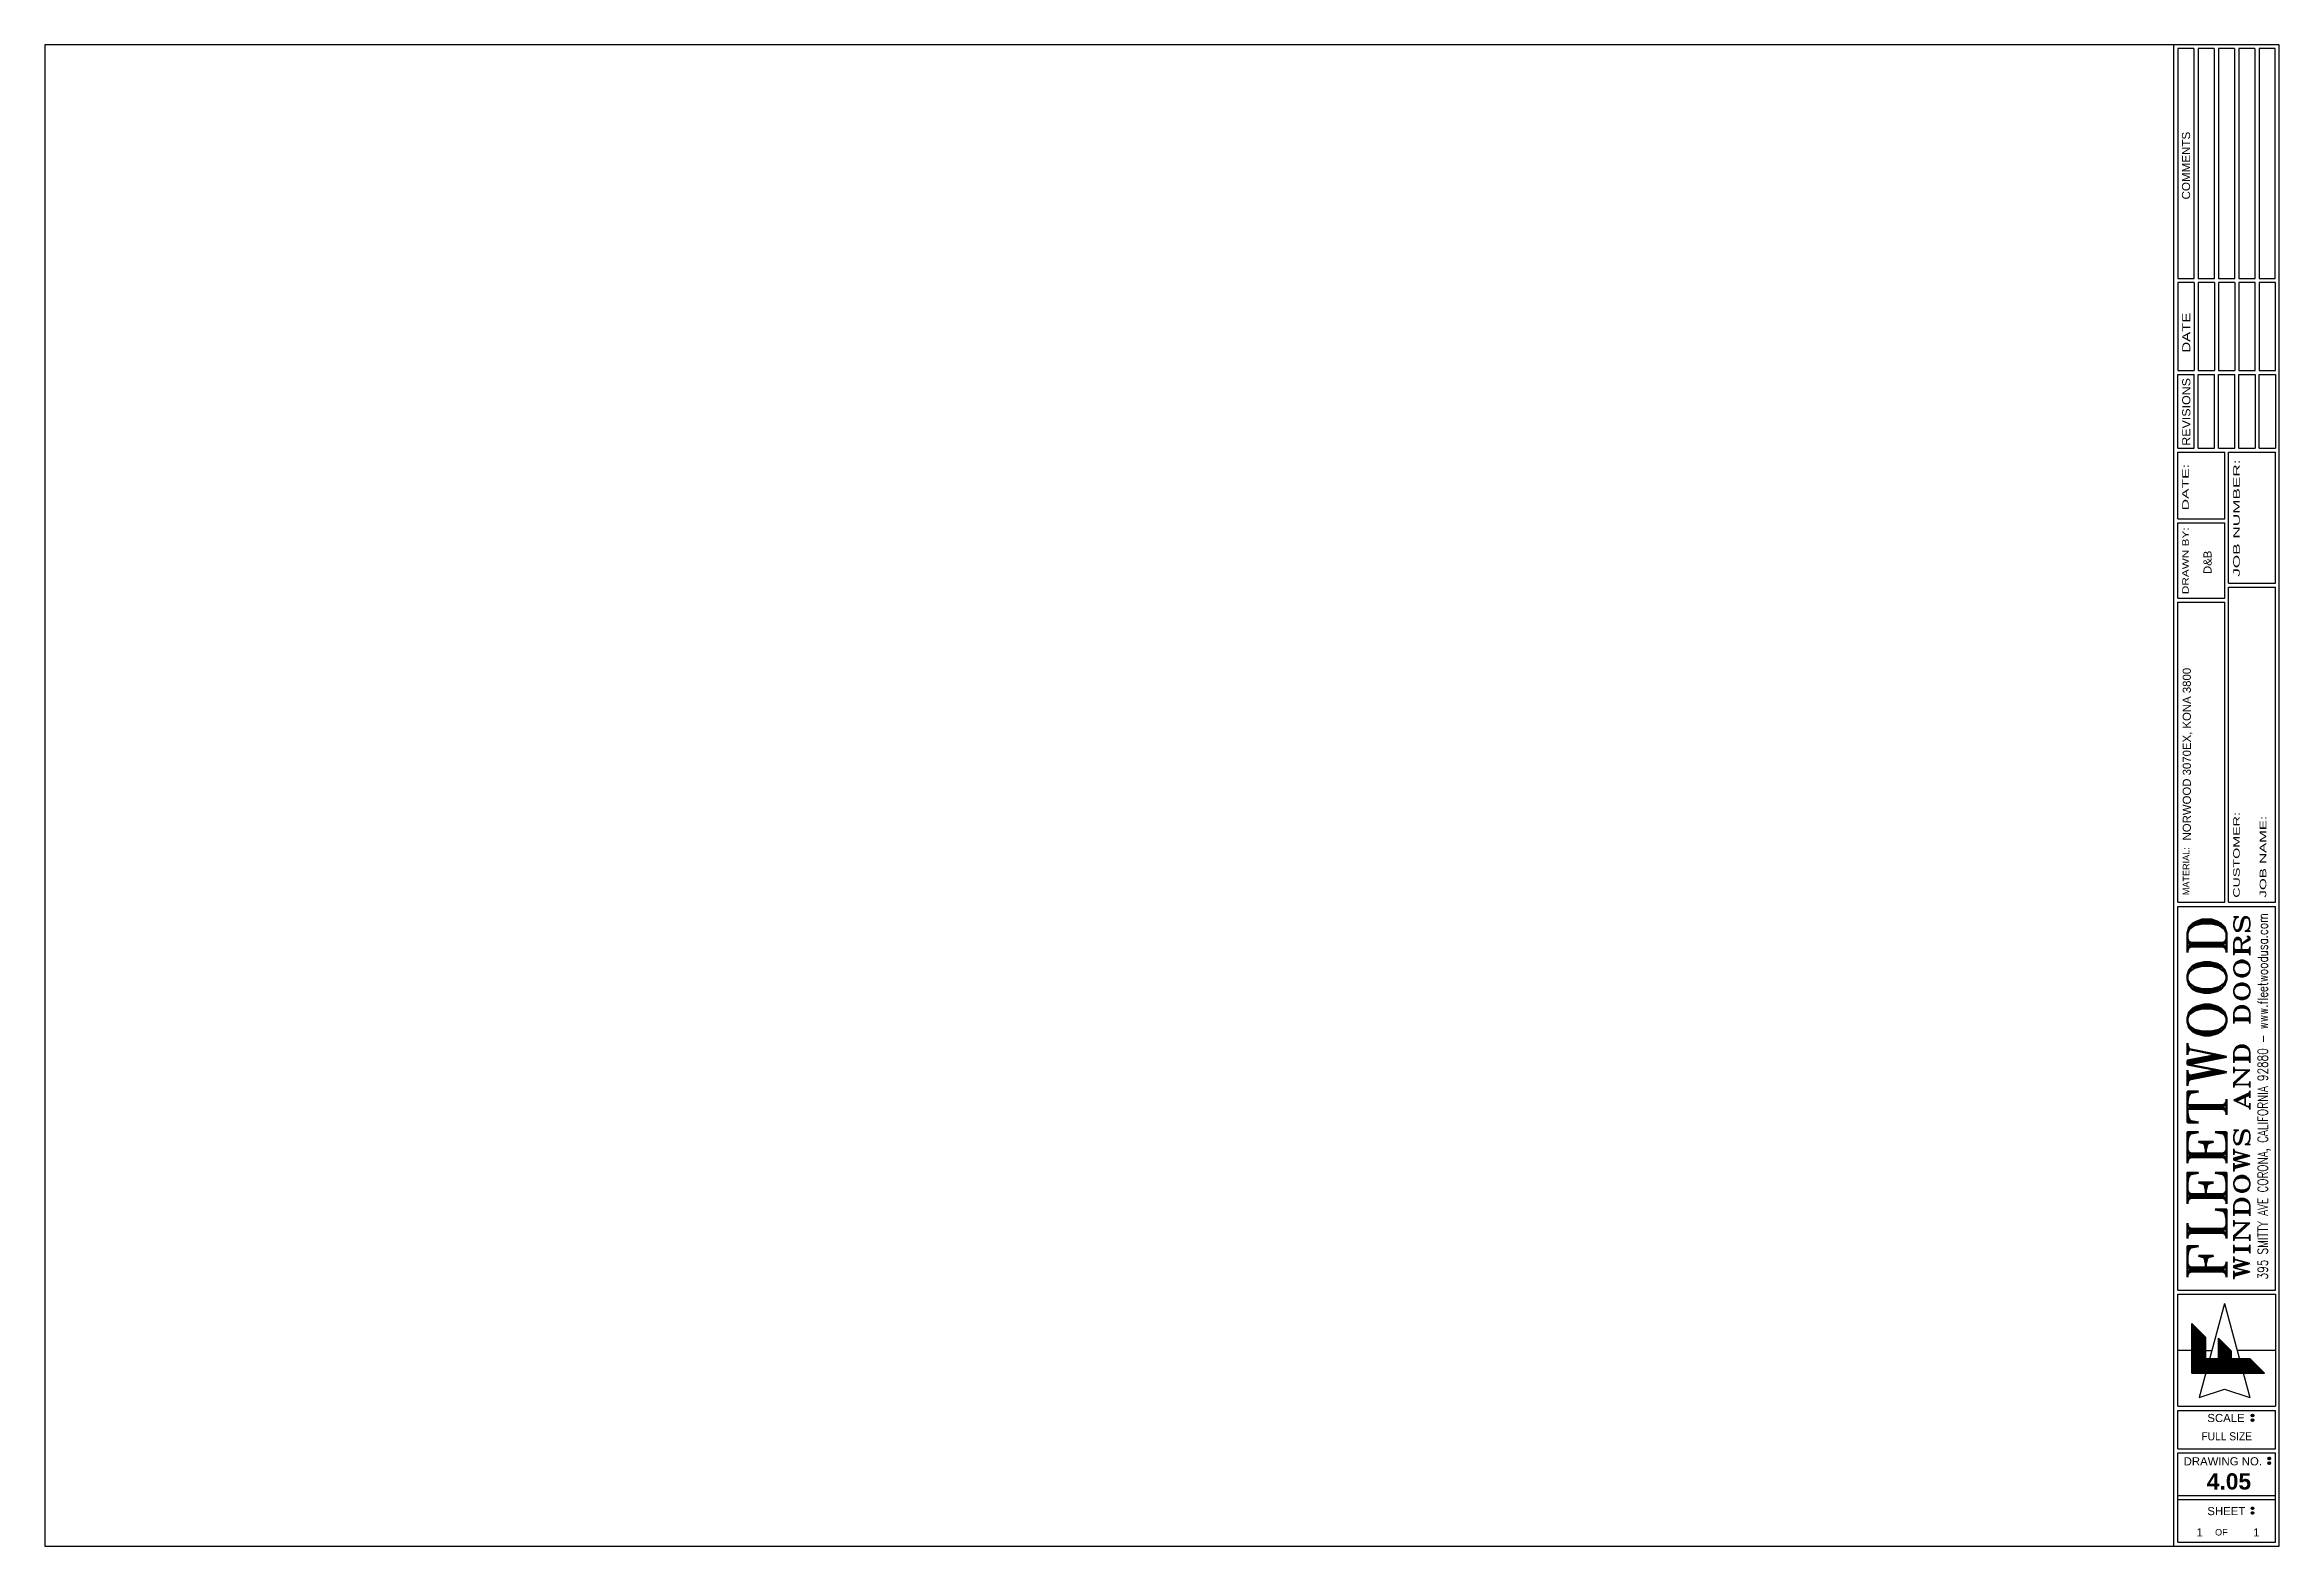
# Paper-space layout 'Layout1' of a CAD drawing. Extents: x 35.6 to 69.9, y -0.5 to 22.6.
import ezdxf
from ezdxf.enums import TextEntityAlignment as Align

# ---------------------------------------------------------------- set-up
doc = ezdxf.new("R2010")
doc.units = 0
doc.header["$MEASUREMENT"] = 0
doc.layers.get('0').update_dxf_attribs({"linetype": 'CONTINUOUS'})
doc.layers.add('AM_VIEWS', color=1, linetype='CONTINUOUS', lineweight=15, plot=False)
doc.layers.add('DIM', color=4, linetype='CONTINUOUS')
doc.layers.add('TEXT', color=7, linetype='CONTINUOUS')
doc.styles.add('ARIAL', font='arialbd.ttf')
doc.styles.add('ROMANT', font='romant.shx')
doc.styles.get("Standard").update_dxf_attribs({"font": 'arial.ttf'})

# ---------------------------------------------------------------- blocks, each defined once
blk = doc.blocks.new('*U4')
at = {"linetype": 'Continuous'}
for points in [[(69.425, 1.44), (69.43, 1.426), (69.43, 1.454)], [(69.43, 1.454), (69.445, 1.42), (69.445, 1.46)], [(69.445, 1.42), (69.43, 1.454), (69.43, 1.426)], [(69.445, 1.46), (69.459, 1.426), (69.459, 1.454)], [(69.459, 1.426), (69.445, 1.46), (69.445, 1.42)], [(69.465, 1.44), (69.459, 1.454), (69.459, 1.426)]]:
    blk.add_solid(points, dxfattribs=at)
blk = doc.blocks.new('*U5')
at = {"linetype": 'Continuous'}
for points in [[(69.425, 1.512), (69.43, 1.498), (69.43, 1.526)], [(69.43, 1.526), (69.445, 1.492), (69.445, 1.532)], [(69.445, 1.492), (69.43, 1.526), (69.43, 1.498)], [(69.445, 1.532), (69.459, 1.498), (69.459, 1.526)], [(69.459, 1.498), (69.445, 1.532), (69.445, 1.492)], [(69.465, 1.512), (69.459, 1.526), (69.459, 1.498)]]:
    blk.add_solid(points, dxfattribs=at)
blk = doc.blocks.new('*X6')
at = {"color": 0}
for p, q in [((68.729, 2.174), (69.089, 2.534)), ((68.73, 2.165), (69.094, 2.529)), ((68.733, 2.19), (69.083, 2.54)), ((68.741, 2.165), (69.1, 2.523)), ((68.752, 2.165), (69.105, 2.518)), ((68.763, 2.165), (69.111, 2.512)), ((68.774, 2.165), (69.116, 2.507)), ((68.785, 2.165), (69.118, 2.498)), ((68.796, 2.165), (69.118, 2.487)), ((68.807, 2.165), (69.118, 2.476)), ((68.818, 2.165), (69.118, 2.465)), ((68.829, 2.165), (69.118, 2.454)), ((68.841, 2.165), (69.118, 2.443)), ((68.852, 2.165), (69.118, 2.431)), ((68.863, 2.165), (69.118, 2.42)), ((68.874, 2.165), (69.118, 2.409)), ((69.118, 2.503), (68.923, 2.698)), ((68.923, 2.69), (68.929, 2.695)), ((68.923, 2.678), (68.934, 2.689)), ((69.118, 2.492), (68.923, 2.687)), ((68.923, 2.667), (68.94, 2.684)), ((68.923, 2.656), (68.945, 2.678)), ((69.118, 2.481), (68.923, 2.676)), ((68.923, 2.645), (68.951, 2.672)), ((68.923, 2.634), (68.956, 2.667)), ((69.118, 2.47), (68.923, 2.665)), ((68.923, 2.623), (68.962, 2.661)), ((68.923, 2.612), (68.967, 2.656)), ((69.118, 2.459), (68.923, 2.654)), ((68.923, 2.601), (68.973, 2.65)), ((68.923, 2.59), (68.978, 2.645)), ((69.118, 2.448), (68.923, 2.643)), ((68.923, 2.579), (68.984, 2.639)), ((68.923, 2.568), (68.989, 2.634)), ((69.118, 2.437), (68.923, 2.632)), ((68.923, 2.557), (68.995, 2.628)), ((68.923, 2.546), (69, 2.623)), ((69.118, 2.426), (68.923, 2.621)), ((68.923, 2.535), (69.006, 2.617)), ((68.923, 2.524), (69.011, 2.612)), ((69.118, 2.415), (68.923, 2.61)), ((68.923, 2.513), (69.017, 2.606)), ((68.923, 2.502), (69.022, 2.601)), ((69.118, 2.404), (68.923, 2.599)), ((68.923, 2.491), (69.028, 2.595)), ((68.923, 2.48), (69.034, 2.59)), ((69.118, 2.392), (68.923, 2.587)), ((68.923, 2.469), (69.039, 2.584)), ((68.923, 2.457), (69.045, 2.579)), ((69.289, 2.211), (68.923, 2.576)), ((68.923, 2.446), (69.05, 2.573)), ((68.923, 2.435), (69.056, 2.568)), ((69.293, 2.196), (68.923, 2.565)), ((68.923, 2.424), (69.061, 2.562)), ((68.923, 2.413), (69.067, 2.556)), ((69.297, 2.181), (68.923, 2.554)), ((68.923, 2.402), (69.072, 2.551)), ((68.923, 2.391), (69.078, 2.545)), ((69.301, 2.166), (68.923, 2.543)), ((69.291, 2.165), (68.923, 2.532)), ((69.28, 2.165), (68.923, 2.521)), ((69.269, 2.165), (68.923, 2.51)), ((69.258, 2.165), (68.923, 2.499)), ((69.247, 2.165), (68.923, 2.488)), ((69.236, 2.165), (68.923, 2.477)), ((69.225, 2.165), (68.923, 2.466)), ((69.214, 2.165), (68.923, 2.455)), ((69.203, 2.165), (68.923, 2.444)), ((69.192, 2.165), (68.923, 2.433)), ((69.181, 2.165), (68.923, 2.422)), ((69.17, 2.165), (68.923, 2.411)), ((68.728, 2.165), (68.727, 2.166)), ((68.739, 2.165), (68.729, 2.174)), ((68.75, 2.165), (68.731, 2.183)), ((68.761, 2.165), (68.734, 2.192)), ((68.772, 2.165), (68.736, 2.201)), ((68.737, 2.205), (68.916, 2.383)), ((68.783, 2.165), (68.738, 2.209)), ((68.741, 2.22), (68.905, 2.383)), ((68.794, 2.165), (68.741, 2.218)), ((68.805, 2.165), (68.743, 2.227)), ((68.745, 2.235), (68.894, 2.383)), ((68.816, 2.165), (68.745, 2.235)), ((68.827, 2.165), (68.748, 2.244)), ((68.749, 2.25), (68.883, 2.383)), ((68.838, 2.165), (68.75, 2.253)), ((68.849, 2.165), (68.752, 2.262)), ((68.753, 2.265), (68.872, 2.383)), ((68.86, 2.165), (68.755, 2.27)), ((68.757, 2.28), (68.861, 2.383)), ((68.871, 2.165), (68.757, 2.279)), ((68.882, 2.165), (68.759, 2.288)), ((68.761, 2.295), (68.849, 2.383)), ((68.893, 2.165), (68.762, 2.296)), ((68.904, 2.165), (68.764, 2.305)), ((68.765, 2.31), (68.838, 2.383)), ((68.915, 2.165), (68.766, 2.314)), ((68.769, 2.326), (68.827, 2.383)), ((68.927, 2.165), (68.769, 2.323)), ((68.938, 2.165), (68.771, 2.331)), ((68.773, 2.341), (68.816, 2.383)), ((68.949, 2.165), (68.773, 2.34)), ((68.96, 2.165), (68.776, 2.349)), ((68.778, 2.356), (68.805, 2.383)), ((68.971, 2.165), (68.778, 2.357)), ((68.982, 2.165), (68.78, 2.366)), ((68.782, 2.371), (68.794, 2.383)), ((68.993, 2.165), (68.783, 2.375)), ((69.004, 2.165), (68.785, 2.383)), ((69.015, 2.165), (68.796, 2.383)), ((69.026, 2.165), (68.807, 2.383)), ((69.037, 2.165), (68.818, 2.383)), ((69.048, 2.165), (68.829, 2.383)), ((69.059, 2.165), (68.84, 2.383)), ((69.07, 2.165), (68.851, 2.383)), ((69.081, 2.165), (68.862, 2.383)), ((69.092, 2.165), (68.873, 2.383)), ((69.103, 2.165), (68.884, 2.383)), ((68.885, 2.165), (69.118, 2.398)), ((69.114, 2.165), (68.895, 2.383)), ((68.896, 2.165), (69.118, 2.387)), ((69.125, 2.165), (68.907, 2.383)), ((68.907, 2.165), (69.126, 2.383)), ((69.136, 2.165), (68.918, 2.383)), ((68.918, 2.165), (69.137, 2.383)), ((69.159, 2.165), (68.923, 2.4)), ((69.147, 2.165), (68.923, 2.389)), ((68.929, 2.165), (69.148, 2.383)), ((68.94, 2.165), (69.159, 2.383)), ((68.951, 2.165), (69.17, 2.383)), ((68.962, 2.165), (69.181, 2.383)), ((68.973, 2.165), (69.192, 2.383)), ((68.984, 2.165), (69.203, 2.383)), ((68.995, 2.165), (69.214, 2.383)), ((69.006, 2.165), (69.225, 2.383)), ((69.017, 2.165), (69.236, 2.383)), ((69.028, 2.165), (69.243, 2.38)), ((69.039, 2.165), (69.246, 2.371)), ((69.05, 2.165), (69.248, 2.362)), ((69.062, 2.165), (69.251, 2.354)), ((69.073, 2.165), (69.253, 2.345)), ((69.084, 2.165), (69.255, 2.336)), ((69.095, 2.165), (69.258, 2.327)), ((69.106, 2.165), (69.26, 2.319)), ((69.117, 2.165), (69.262, 2.31)), ((69.285, 2.226), (69.127, 2.383)), ((69.128, 2.165), (69.265, 2.301)), ((69.281, 2.241), (69.139, 2.383)), ((69.139, 2.165), (69.267, 2.293)), ((69.277, 2.256), (69.15, 2.383)), ((69.15, 2.165), (69.269, 2.284)), ((69.273, 2.272), (69.161, 2.383)), ((69.161, 2.165), (69.272, 2.275)), ((69.269, 2.287), (69.172, 2.383)), ((69.172, 2.165), (69.274, 2.267)), ((69.264, 2.302), (69.183, 2.383)), ((69.183, 2.165), (69.276, 2.258)), ((69.26, 2.317), (69.194, 2.383)), ((69.194, 2.165), (69.279, 2.249)), ((69.256, 2.332), (69.205, 2.383)), ((69.205, 2.165), (69.281, 2.24)), ((69.252, 2.347), (69.216, 2.383)), ((69.216, 2.165), (69.283, 2.232)), ((69.248, 2.362), (69.227, 2.383)), ((69.227, 2.165), (69.286, 2.223)), ((69.244, 2.377), (69.238, 2.383)), ((69.238, 2.165), (69.288, 2.214)), ((69.249, 2.165), (69.29, 2.206)), ((69.26, 2.165), (69.293, 2.197)), ((69.271, 2.165), (69.295, 2.188)), ((69.282, 2.165), (69.297, 2.179)), ((69.294, 2.165), (69.3, 2.171))]:
    blk.add_line(p, q, dxfattribs=at)
blk = doc.blocks.new('*X7')
at = {"color": 0}
for p, q in [((68.513, 2.92), (68.515, 2.922)), ((68.722, 2.712), (68.513, 2.92)), ((68.513, 2.909), (68.52, 2.916)), ((68.513, 2.898), (68.526, 2.911)), ((68.722, 2.701), (68.513, 2.909)), ((68.513, 2.887), (68.532, 2.905)), ((68.513, 2.876), (68.537, 2.9)), ((68.722, 2.69), (68.513, 2.898)), ((68.513, 2.865), (68.543, 2.894)), ((68.513, 2.854), (68.548, 2.889)), ((68.722, 2.679), (68.513, 2.887)), ((68.513, 2.843), (68.554, 2.883)), ((68.513, 2.832), (68.559, 2.878)), ((68.722, 2.668), (68.513, 2.876)), ((68.513, 2.821), (68.565, 2.872)), ((68.513, 2.81), (68.57, 2.867)), ((68.722, 2.657), (68.513, 2.865)), ((68.513, 2.799), (68.576, 2.861)), ((68.513, 2.788), (68.581, 2.856)), ((68.722, 2.646), (68.513, 2.854)), ((68.513, 2.777), (68.587, 2.85)), ((68.513, 2.766), (68.592, 2.844)), ((68.722, 2.634), (68.513, 2.843)), ((68.513, 2.754), (68.598, 2.839)), ((68.513, 2.743), (68.603, 2.833)), ((68.722, 2.623), (68.513, 2.832)), ((68.513, 2.732), (68.609, 2.828)), ((68.513, 2.721), (68.614, 2.822)), ((68.722, 2.612), (68.513, 2.821)), ((68.513, 2.71), (68.62, 2.817)), ((68.513, 2.699), (68.625, 2.811)), ((68.722, 2.601), (68.513, 2.81)), ((68.513, 2.688), (68.631, 2.806)), ((68.513, 2.677), (68.636, 2.8)), ((68.722, 2.59), (68.513, 2.799)), ((68.513, 2.666), (68.642, 2.795)), ((68.513, 2.655), (68.648, 2.789)), ((68.722, 2.579), (68.513, 2.788)), ((68.513, 2.644), (68.653, 2.784)), ((68.513, 2.633), (68.659, 2.778)), ((68.722, 2.568), (68.513, 2.777)), ((68.513, 2.622), (68.664, 2.773)), ((68.513, 2.611), (68.67, 2.767)), ((68.722, 2.557), (68.513, 2.766)), ((68.513, 2.6), (68.675, 2.762)), ((68.513, 2.589), (68.681, 2.756)), ((68.722, 2.546), (68.513, 2.755)), ((68.513, 2.578), (68.686, 2.751)), ((68.513, 2.567), (68.692, 2.745)), ((68.722, 2.535), (68.513, 2.743)), ((68.513, 2.556), (68.697, 2.739)), ((68.513, 2.545), (68.703, 2.734)), ((68.722, 2.524), (68.513, 2.732)), ((68.513, 2.534), (68.708, 2.728)), ((68.513, 2.522), (68.714, 2.723)), ((68.722, 2.513), (68.513, 2.721)), ((68.513, 2.511), (68.719, 2.717)), ((68.722, 2.502), (68.513, 2.71)), ((68.513, 2.5), (68.722, 2.709)), ((68.722, 2.491), (68.513, 2.699)), ((68.513, 2.489), (68.722, 2.698)), ((68.722, 2.48), (68.513, 2.688)), ((68.513, 2.478), (68.722, 2.687)), ((68.722, 2.469), (68.513, 2.677)), ((68.513, 2.467), (68.722, 2.676)), ((68.722, 2.458), (68.513, 2.666)), ((68.513, 2.456), (68.722, 2.665)), ((68.722, 2.447), (68.513, 2.655)), ((68.513, 2.445), (68.722, 2.654)), ((68.722, 2.436), (68.513, 2.644)), ((68.513, 2.434), (68.722, 2.642)), ((68.722, 2.425), (68.513, 2.633)), ((68.513, 2.423), (68.722, 2.631)), ((68.722, 2.414), (68.513, 2.622)), ((68.513, 2.412), (68.722, 2.62)), ((68.722, 2.402), (68.513, 2.611)), ((68.513, 2.401), (68.722, 2.609)), ((68.722, 2.391), (68.513, 2.6)), ((68.513, 2.39), (68.722, 2.598)), ((68.771, 2.331), (68.513, 2.589)), ((68.513, 2.379), (68.722, 2.587)), ((68.769, 2.323), (68.513, 2.578)), ((68.513, 2.368), (68.722, 2.576)), ((68.766, 2.314), (68.513, 2.567)), ((68.513, 2.357), (68.722, 2.565)), ((68.764, 2.305), (68.513, 2.556)), ((68.513, 2.346), (68.722, 2.554)), ((68.762, 2.296), (68.513, 2.545)), ((68.513, 2.335), (68.722, 2.543)), ((68.759, 2.288), (68.513, 2.534)), ((68.513, 2.324), (68.722, 2.532)), ((68.757, 2.279), (68.513, 2.522)), ((68.513, 2.313), (68.722, 2.521)), ((68.755, 2.27), (68.513, 2.511)), ((68.513, 2.301), (68.722, 2.51)), ((68.752, 2.262), (68.513, 2.5)), ((68.513, 2.29), (68.722, 2.499)), ((68.75, 2.253), (68.513, 2.489)), ((68.513, 2.279), (68.722, 2.488)), ((68.748, 2.244), (68.513, 2.478)), ((68.513, 2.268), (68.722, 2.477)), ((68.745, 2.235), (68.513, 2.467)), ((68.513, 2.257), (68.722, 2.466)), ((68.743, 2.227), (68.513, 2.456)), ((68.513, 2.246), (68.722, 2.455)), ((68.741, 2.218), (68.513, 2.445)), ((68.513, 2.235), (68.722, 2.444)), ((68.738, 2.209), (68.513, 2.434)), ((68.513, 2.224), (68.722, 2.433)), ((68.736, 2.201), (68.513, 2.423)), ((68.513, 2.213), (68.722, 2.422)), ((68.734, 2.192), (68.513, 2.412)), ((68.513, 2.202), (68.722, 2.41)), ((68.731, 2.183), (68.513, 2.401)), ((68.513, 2.191), (68.722, 2.399)), ((68.729, 2.174), (68.513, 2.39)), ((68.513, 2.18), (68.722, 2.388)), ((68.513, 2.169), (68.728, 2.383)), ((68.727, 2.166), (68.513, 2.379)), ((68.717, 2.165), (68.513, 2.368)), ((68.706, 2.165), (68.513, 2.357)), ((68.694, 2.165), (68.513, 2.346)), ((68.683, 2.165), (68.513, 2.335)), ((68.672, 2.165), (68.513, 2.324)), ((68.661, 2.165), (68.513, 2.313)), ((68.65, 2.165), (68.513, 2.302)), ((68.639, 2.165), (68.513, 2.29)), ((68.628, 2.165), (68.513, 2.279)), ((68.617, 2.165), (68.513, 2.268)), ((68.606, 2.165), (68.513, 2.257)), ((68.595, 2.165), (68.513, 2.246)), ((68.584, 2.165), (68.513, 2.235)), ((68.573, 2.165), (68.513, 2.224)), ((68.562, 2.165), (68.513, 2.213)), ((68.551, 2.165), (68.513, 2.202)), ((68.54, 2.165), (68.513, 2.191)), ((68.529, 2.165), (68.513, 2.18)), ((68.518, 2.165), (68.513, 2.169)), ((68.52, 2.165), (68.739, 2.383)), ((68.531, 2.165), (68.75, 2.383)), ((68.542, 2.165), (68.761, 2.383)), ((68.553, 2.165), (68.772, 2.383)), ((68.564, 2.165), (68.783, 2.383)), ((68.575, 2.165), (68.782, 2.371)), ((68.586, 2.165), (68.778, 2.356)), ((68.597, 2.165), (68.773, 2.341)), ((68.609, 2.165), (68.769, 2.326)), ((68.62, 2.165), (68.765, 2.31)), ((68.631, 2.165), (68.761, 2.295)), ((68.642, 2.165), (68.757, 2.28)), ((68.653, 2.165), (68.753, 2.265)), ((68.664, 2.165), (68.749, 2.25)), ((68.675, 2.165), (68.745, 2.235)), ((68.686, 2.165), (68.741, 2.22)), ((68.697, 2.165), (68.737, 2.205)), ((68.708, 2.165), (68.733, 2.19)), ((68.719, 2.165), (68.729, 2.174)), ((68.773, 2.34), (68.73, 2.383)), ((68.776, 2.349), (68.741, 2.383)), ((68.778, 2.357), (68.752, 2.383)), ((68.78, 2.366), (68.763, 2.383)), ((68.783, 2.375), (68.774, 2.383)), ((68.785, 2.383), (68.785, 2.383))]:
    blk.add_line(p, q, dxfattribs=at)
blk = doc.blocks.new('*X8')
at = {"color": 0}
for p, q in [((69.243, 2.38), (69.247, 2.383)), ((69.457, 2.165), (69.244, 2.377)), ((69.246, 2.371), (69.258, 2.383)), ((69.248, 2.362), (69.269, 2.383)), ((69.446, 2.165), (69.248, 2.362)), ((69.468, 2.165), (69.249, 2.383)), ((69.251, 2.354), (69.28, 2.383)), ((69.435, 2.165), (69.252, 2.347)), ((69.253, 2.345), (69.291, 2.383)), ((69.255, 2.336), (69.302, 2.383)), ((69.424, 2.165), (69.256, 2.332)), ((69.258, 2.327), (69.314, 2.383)), ((69.479, 2.165), (69.26, 2.383)), ((69.26, 2.319), (69.325, 2.383)), ((69.413, 2.165), (69.26, 2.317)), ((69.262, 2.31), (69.336, 2.383)), ((69.402, 2.165), (69.264, 2.302)), ((69.265, 2.301), (69.347, 2.383)), ((69.267, 2.293), (69.358, 2.383)), ((69.269, 2.284), (69.369, 2.383)), ((69.391, 2.165), (69.269, 2.287)), ((69.49, 2.165), (69.271, 2.383)), ((69.272, 2.275), (69.38, 2.383)), ((69.38, 2.165), (69.273, 2.272)), ((69.274, 2.267), (69.391, 2.383)), ((69.276, 2.258), (69.402, 2.383)), ((69.368, 2.165), (69.277, 2.256)), ((69.279, 2.249), (69.412, 2.382)), ((69.281, 2.24), (69.417, 2.377)), ((69.357, 2.165), (69.281, 2.241)), ((69.501, 2.165), (69.282, 2.383)), ((69.283, 2.232), (69.423, 2.371)), ((69.346, 2.165), (69.285, 2.226)), ((69.286, 2.223), (69.428, 2.366)), ((69.288, 2.214), (69.434, 2.36)), ((69.335, 2.165), (69.289, 2.211)), ((69.29, 2.206), (69.439, 2.355)), ((69.512, 2.165), (69.293, 2.383)), ((69.293, 2.197), (69.445, 2.349)), ((69.324, 2.165), (69.293, 2.196)), ((69.295, 2.188), (69.45, 2.344)), ((69.297, 2.179), (69.456, 2.338)), ((69.313, 2.165), (69.297, 2.181)), ((69.3, 2.171), (69.461, 2.333)), ((69.302, 2.165), (69.301, 2.166)), ((69.523, 2.165), (69.304, 2.383)), ((69.305, 2.165), (69.467, 2.327)), ((69.534, 2.165), (69.315, 2.383)), ((69.316, 2.165), (69.473, 2.322)), ((69.545, 2.165), (69.326, 2.383)), ((69.327, 2.165), (69.478, 2.316)), ((69.556, 2.165), (69.337, 2.383)), ((69.338, 2.165), (69.484, 2.31)), ((69.567, 2.165), (69.348, 2.383)), ((69.349, 2.165), (69.489, 2.305)), ((69.578, 2.165), (69.36, 2.383)), ((69.36, 2.165), (69.495, 2.299)), ((69.589, 2.165), (69.371, 2.383)), ((69.371, 2.165), (69.5, 2.294)), ((69.6, 2.165), (69.382, 2.383)), ((69.382, 2.165), (69.506, 2.288)), ((69.612, 2.165), (69.393, 2.383)), ((69.393, 2.165), (69.511, 2.283)), ((69.623, 2.165), (69.404, 2.383)), ((69.404, 2.165), (69.517, 2.277)), ((69.415, 2.165), (69.522, 2.272)), ((69.426, 2.165), (69.528, 2.266)), ((69.437, 2.165), (69.533, 2.261)), ((69.448, 2.165), (69.539, 2.255)), ((69.459, 2.165), (69.544, 2.25)), ((69.47, 2.165), (69.55, 2.244)), ((69.481, 2.165), (69.555, 2.239)), ((69.492, 2.165), (69.561, 2.233)), ((69.503, 2.165), (69.566, 2.228)), ((69.514, 2.165), (69.572, 2.222)), ((69.526, 2.165), (69.577, 2.217)), ((69.537, 2.165), (69.583, 2.211)), ((69.548, 2.165), (69.589, 2.205)), ((69.559, 2.165), (69.594, 2.2)), ((69.57, 2.165), (69.6, 2.194)), ((69.581, 2.165), (69.605, 2.189)), ((69.592, 2.165), (69.611, 2.183)), ((69.603, 2.165), (69.616, 2.178)), ((69.614, 2.165), (69.622, 2.172)), ((69.625, 2.165), (69.627, 2.167))]:
    blk.add_line(p, q, dxfattribs=at)

psp = doc.layouts.get("Layout1")

# ---------------------------------------------------------------- linework, layer by layer
at = {"color": 2}
for p, q in [((35.557, 22.555), (35.557, -0.495)), ((69.857, 22.555), (35.557, 22.555)), ((69.857, -0.495), (69.857, 22.555)), ((35.557, -0.495), (69.857, -0.495))]:
    psp.add_line(p, q, dxfattribs=at)
for p, q in [((68.239, -0.495), (68.239, 22.555)), ((68.547, 22.495), (68.297, 22.495)), ((68.297, 22.495), (68.297, 20.004)), ((68.547, 22.495), (68.297, 22.495)), ((68.297, 22.495), (68.297, 18.964)), ((68.547, 22.495), (68.547, 20.004)), ((68.547, 22.495), (68.547, 18.964)), ((68.859, 22.495), (68.609, 22.495)), ((68.609, 22.495), (68.609, 20.004)), ((68.859, 22.495), (68.609, 22.495)), ((68.609, 22.495), (68.609, 18.964)), ((68.859, 22.495), (68.859, 20.004)), ((68.859, 22.495), (68.859, 18.964)), ((69.171, 22.495), (68.921, 22.495)), ((68.921, 22.495), (68.921, 20.004)), ((69.171, 22.495), (68.921, 22.495)), ((68.921, 22.495), (68.921, 18.964)), ((69.171, 22.495), (69.171, 20.004)), ((69.171, 22.495), (69.171, 18.964)), ((69.483, 22.495), (69.233, 22.495)), ((69.233, 22.495), (69.233, 20.004)), ((69.483, 22.495), (69.233, 22.495)), ((69.233, 22.495), (69.233, 18.964)), ((69.483, 22.495), (69.483, 20.004)), ((69.483, 22.495), (69.483, 18.964)), ((69.795, 22.495), (69.545, 22.495)), ((69.545, 22.495), (69.545, 20.004)), ((69.795, 22.495), (69.545, 22.495)), ((69.545, 22.495), (69.545, 18.964)), ((69.795, 20.004), (69.795, 22.495)), ((69.795, 18.964), (69.795, 22.495)), ((68.299, 18.964), (68.549, 18.964)), ((68.551, 18.904), (68.301, 18.904)), ((68.301, 18.904), (68.301, 17.554)), ((68.551, 18.904), (68.551, 17.554)), ((68.611, 18.964), (68.861, 18.964)), ((68.863, 18.904), (68.613, 18.904)), ((68.613, 18.904), (68.613, 17.554)), ((68.863, 18.904), (68.863, 17.554)), ((68.923, 18.964), (69.173, 18.964)), ((69.175, 18.904), (68.925, 18.904)), ((68.925, 18.904), (68.925, 17.554)), ((69.175, 18.904), (69.175, 17.554)), ((69.235, 18.964), (69.485, 18.964)), ((69.487, 18.904), (69.237, 18.904)), ((69.237, 18.904), (69.237, 17.554)), ((69.487, 17.554), (69.487, 18.904)), ((69.545, 18.964), (69.795, 18.964)), ((69.799, 18.904), (69.549, 18.904)), ((69.549, 18.904), (69.549, 17.554)), ((69.799, 17.554), (69.799, 18.904)), ((68.301, 17.554), (68.551, 17.554)), ((68.613, 17.554), (68.863, 17.554)), ((68.925, 17.554), (69.175, 17.554)), ((69.237, 17.554), (69.487, 17.554)), ((69.549, 17.554), (69.799, 17.554)), ((68.301, 17.492), (68.551, 17.492)), ((68.301, 16.36), (68.301, 17.492)), ((68.551, 16.36), (68.551, 17.492)), ((68.613, 17.492), (68.863, 17.492)), ((68.613, 16.36), (68.613, 17.492)), ((68.863, 16.36), (68.863, 17.492)), ((68.925, 17.492), (69.175, 17.492)), ((68.925, 16.36), (68.925, 17.492)), ((69.175, 16.36), (69.175, 17.492)), ((69.237, 17.492), (69.487, 17.492)), ((69.237, 16.36), (69.237, 17.492)), ((69.487, 17.492), (69.487, 16.36)), ((69.549, 17.492), (69.799, 17.492)), ((69.549, 16.36), (69.549, 17.492)), ((69.799, 17.492), (69.799, 16.36)), ((68.301, 16.36), (68.551, 16.36)), ((68.301, 16.298), (69.019, 16.298)), ((68.301, 15.275), (68.301, 16.298)), ((68.301, 16.298), (69.019, 16.298)), ((68.613, 16.36), (68.863, 16.36)), ((68.925, 16.36), (69.175, 16.36)), ((69.019, 15.275), (69.019, 16.298)), ((69.079, 16.298), (69.797, 16.298)), ((69.079, 14.291), (69.079, 16.298)), ((69.079, 16.298), (69.797, 16.298)), ((69.237, 16.36), (69.487, 16.36)), ((69.549, 16.36), (69.799, 16.36)), ((69.797, 14.291), (69.797, 16.298)), ((68.301, 15.275), (69.019, 15.275)), ((68.301, 15.213), (69.019, 15.213)), ((68.301, 14.061), (68.301, 15.213)), ((69.019, 14.061), (69.019, 15.213)), ((69.079, 14.291), (69.797, 14.291)), ((69.079, 14.229), (69.797, 14.229)), ((69.079, 9.39), (69.079, 14.229)), ((69.797, 9.39), (69.797, 14.229)), ((68.301, 14.061), (69.019, 14.061)), ((68.301, 13.999), (69.019, 13.999)), ((68.301, 9.39), (68.301, 13.999)), ((69.019, 9.39), (69.019, 13.999)), ((68.301, 9.39), (69.019, 9.39)), ((68.301, 3.438), (68.301, 9.328)), ((68.301, 9.328), (69.797, 9.328)), ((69.079, 9.39), (69.797, 9.39)), ((69.797, 3.438), (69.797, 9.328)), ((68.301, 3.438), (69.797, 3.438)), ((68.301, 1.654), (68.301, 3.376)), ((68.301, 3.376), (69.797, 3.376)), ((69.014, 3.234), (68.625, 1.789)), ((69.014, 3.234), (69.402, 1.789)), ((69.797, 3.376), (69.797, 1.654)), ((68.513, 2.165), (68.513, 2.923)), ((68.513, 2.923), (68.722, 2.715)), ((68.301, 2.515), (68.513, 2.515)), ((68.722, 2.383), (68.722, 2.715)), ((68.722, 2.508), (68.818, 2.508)), ((68.923, 2.383), (68.923, 2.7)), ((69.118, 2.505), (69.118, 2.383)), ((69.207, 2.515), (69.797, 2.515)), ((68.513, 2.165), (69.629, 2.165)), ((68.923, 2.383), (68.722, 2.383)), ((69.118, 2.383), (69.411, 2.383)), ((69.629, 2.165), (69.411, 2.383)), ((68.625, 1.789), (69.014, 1.918)), ((69.014, 1.918), (69.402, 1.789)), ((68.301, 1.654), (69.797, 1.654)), ((68.301, 1.001), (68.301, 1.592)), ((68.301, 1.592), (69.797, 1.592)), ((69.797, 1.001), (69.797, 1.592)), ((68.301, 1.001), (69.797, 1.001)), ((68.301, -0.433), (68.301, 0.939)), ((68.301, 0.939), (69.797, 0.939)), ((69.797, -0.433), (69.797, 0.939)), ((68.301, 0.284), (69.797, 0.284)), ((68.301, 0.222), (69.797, 0.222)), ((68.301, -0.433), (69.797, -0.433))]:
    psp.add_line(p, q)
at = {"color": 0}
for p, q in [((69.706, 0.832), (69.683, 0.855)), ((69.706, 0.761), (69.683, 0.784)), ((69.684, 0.856), (69.699, 0.872)), ((69.684, 0.785), (69.699, 0.8)), ((69.685, 0.844), (69.712, 0.87)), ((69.685, 0.772), (69.712, 0.799)), ((69.716, 0.837), (69.688, 0.865)), ((69.716, 0.765), (69.688, 0.793)), ((69.691, 0.836), (69.719, 0.864)), ((69.691, 0.764), (69.719, 0.792)), ((69.722, 0.845), (69.696, 0.871)), ((69.722, 0.774), (69.696, 0.799)), ((69.702, 0.832), (69.723, 0.853)), ((69.702, 0.76), (69.723, 0.782)), ((69.722, 0.86), (69.71, 0.871)), ((69.722, 0.788), (69.71, 0.799)), ((69.425, 0.092), (69.44, 0.107)), ((69.448, 0.068), (69.425, 0.091)), ((69.425, 0.02), (69.44, 0.036)), ((69.448, -0.004), (69.425, 0.019)), ((69.427, 0.079), (69.453, 0.106)), ((69.427, 0.008), (69.453, 0.034)), ((69.458, 0.073), (69.429, 0.101)), ((69.458, 0.001), (69.429, 0.029)), ((69.433, 0.072), (69.461, 0.1)), ((69.433, 0), (69.461, 0.028)), ((69.463, 0.081), (69.438, 0.107)), ((69.463, 0.009), (69.438, 0.035)), ((69.443, 0.068), (69.465, 0.089)), ((69.443, -0.004), (69.465, 0.017)), ((69.463, 0.095), (69.452, 0.106)), ((69.463, 0.024), (69.452, 0.035))]:
    psp.add_line(p, q, dxfattribs=at)
psp.add_lwpolyline([(69.411, 2.383), (69.118, 2.383), (69.118, 2.505), (69.118, 2.383), (69.411, 2.383), (69.629, 2.165), (68.513, 2.165), (68.513, 2.923), (68.722, 2.715), (68.722, 2.383), (68.923, 2.383), (68.923, 2.7), (68.923, 2.383), (68.722, 2.383), (68.722, 2.715), (68.513, 2.923), (68.513, 2.165), (69.629, 2.165), (69.411, 2.383), (69.118, 2.383), (69.118, 2.505), (68.923, 2.7), (68.923, 2.383), (68.722, 2.383), (68.722, 2.715), (68.513, 2.923), (68.513, 2.165), (69.629, 2.165)], close=True)
for centre in [(69.445, 1.512), (69.445, 1.44), (69.703, 0.852), (69.703, 0.78), (69.445, 0.088), (69.445, 0.016)]:
    psp.add_circle(centre, 0.02)
at = {"layer": 'DIM'}
psp.add_lwpolyline([(35.557, -0.495), (68.239, -0.495), (68.239, 22.555), (35.557, 22.555)], close=True, dxfattribs=at)

# ---------------------------------------------------------------- block references
at = {"linetype": 'Continuous'}
for name in ['*X7', '*X6', '*X8', '*U5', '*U4']:
    psp.add_blockref(name, (0, 0), dxfattribs=at)

# ---------------------------------------------------------------- texts
for s, height, width, p, p2 in [('COMMENTS', 0.125, 1.020052, (68.487, 20.179), (68.487, 21.218)), ('DATE', 0.125, 1.315338, (68.491, 17.828), (68.491, 18.44)), ('REVISIONS', 0.125, 1.09258, (68.491, 16.399), (68.491, 17.438)), ('JOB NUMBER:', 0.1, 1.886642, (69.249, 14.387), (69.249, 16.188)), ('DATE:', 0.1, 1.730498, (68.466, 15.407), (68.466, 16.119)), ('DRAWN BY:', 0.1, 1.294012, (68.466, 14.12), (68.466, 15.145)), ('CUSTOMER:        ', 0.1, 1.568019, (69.249, 9.461), (69.249, 11.262)), ('JOB NAME:  ', 0.1, 1.668424, (69.656, 9.462), (69.656, 10.848))]:
    psp.add_text(s, height=height, rotation=90, dxfattribs=dict(width=width)).set_placement(p, p2, align=Align.FIT)
psp.add_text('MATERIAL:', height=0.1, rotation=90).set_placement((68.475, 9.499))
at = {"style": 'ROMANT'}
for s, height, width, p, p2 in [('FLEETWOOD', 0.599, 1.057034, (69.045, 3.577), (69.045, 9.215)), ('WINDOWS AND DOORS', 0.24479, 1.336781, (69.405, 3.59), (69.405, 9.215)), ('395 SMITTY AVE CORONA, CALIFORNIA 92880 - www.fleetwoodusa.com', 0.15104, 0.632818, (69.678, 3.603), (69.678, 9.224))]:
    psp.add_text(s, height=height, rotation=90, dxfattribs=dict(at, width=width)).set_placement(p, p2, align=Align.FIT)
for s, height, p in [('SCALE ', 0.125, (68.752, 1.412)), ('DRAWING NO.', 0.125, (68.388, 0.747)), ('SHEET', 0.125, (68.752, -0.017)), ('  OF', 0.1, (68.793, -0.329))]:
    psp.add_text(s, height=height).set_placement(p)
at = {"layer": 'DIM'}
for s, p in [('D&B', (68.817, 14.429)), ('NORWOOD 3070EX, KONA 3800', (68.499, 10.34))]:
    psp.add_text(s, height=0.125, rotation=90, dxfattribs=at).set_placement(p)
at = {"layer": 'DIM', "width": 0.9}
psp.add_text('FULL SIZE', height=0.125, dxfattribs=at).set_placement((69.049, 1.131), align=Align.CENTER)
at = {"layer": 'DIM'}
for p in [(68.586, -0.344), (69.457, -0.344)]:
    psp.add_text('1', height=0.125, dxfattribs=at).set_placement(p)
at = {"layer": 'TEXT', "style": 'ARIAL'}
psp.add_text('4.05', height=0.25, dxfattribs=at).set_placement((68.744, 0.376))

# ---------------------------------------------------------------- viewports
at = {"layer": 'AM_VIEWS'}
psp.add_viewport(center=(51.898, 11.03), size=(32.682, 23.05), view_center_point=(16.34095, 11.525), view_height=23.05, dxfattribs=at)

doc.saveas('drawing.dxf')
